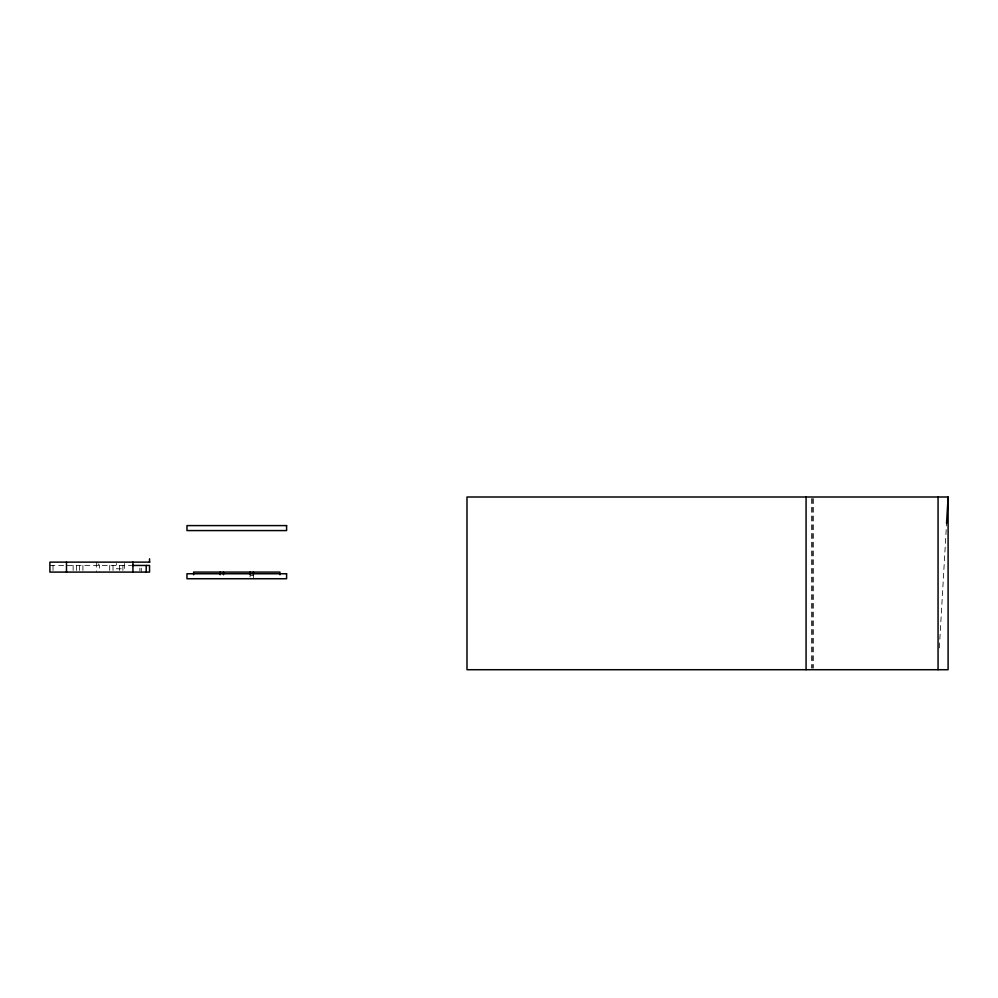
<?xml version="1.0" encoding="UTF-8"?>
<svg xmlns="http://www.w3.org/2000/svg" width="998" height="998" viewBox="0 0 998 998"><rect width="100%" height="100%" fill="white"/><g stroke="black" fill="none" stroke-linecap="round" stroke-linejoin="round"><path stroke-width="0.75" stroke-dasharray="4.99 3.74" d="M939.33 647.939L946.566 523.463M49.9 565.454L130.913 565.454M253.392 575.409L250.074 575.409L250.074 577.069M97.991 563.783L99.65 565.454L99.65 572.091M813.345 498.563L813.345 668.161M812.434 498.563L812.434 668.161M811.399 498.563L811.399 668.161M253.392 574.748L253.392 578.74M141.279 568.111L141.279 572.091M139.857 568.111L139.857 570.769M124.638 563.458L124.638 568.773L116.329 568.773L116.329 563.458M122.904 565.454L122.904 570.769M119.585 565.454L119.585 572.091M113.023 565.454L113.023 572.091M109.705 565.454L109.705 572.091M96.332 562.124L96.332 572.091M82.921 565.454L82.921 572.091M79.603 565.454L79.603 572.091M76.447 565.454L76.447 572.091M73.128 565.454L73.128 572.091M53.031 565.454L53.031 572.091"/><path stroke-width="1.5" d="M946.566 523.463L948.1 497.004L466.989 497.004L466.989 669.72L948.1 669.72L948.1 497.004M149.812 562.124L49.9 562.124L49.9 572.091L149.55 572.091L149.55 565.454L132.085 565.454M938.058 497.004L938.058 669.72M806.072 497.004L806.072 669.72M279.964 574.748L279.964 572.091L193.6 572.091L193.6 574.748M253.392 572.091L253.392 574.312M250.074 572.091L250.074 574.312M223.502 572.091L223.502 574.748M220.171 572.091L220.171 574.748M149.55 558.805L149.55 562.124M146.219 565.454L146.219 572.091M132.934 562.124L132.934 572.091M66.504 562.124L66.504 572.091M286.601 525.597L186.963 525.597L186.963 530.574L286.601 530.574L286.601 525.597M286.601 573.75L186.963 573.75L186.963 578.74L286.601 578.74L286.601 573.75"/></g></svg>
